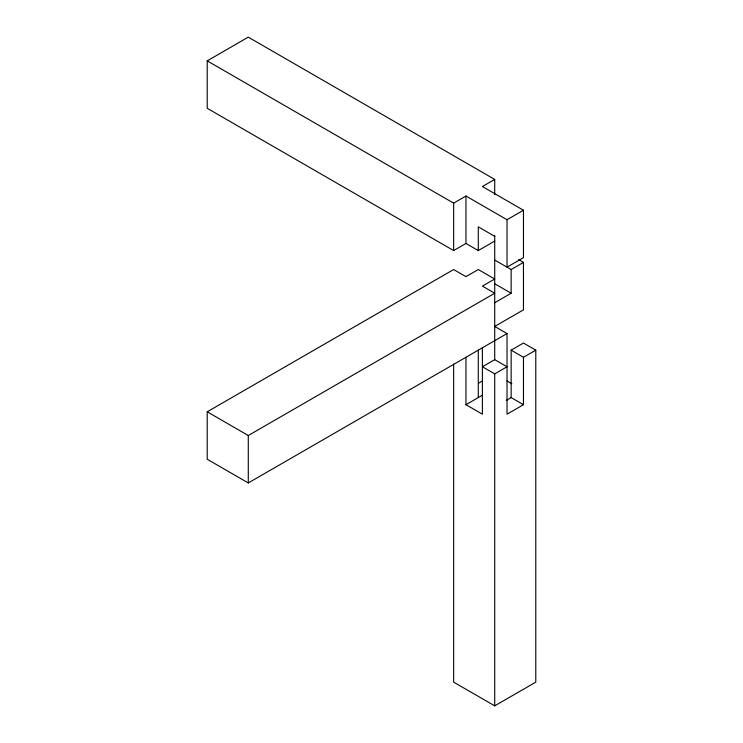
<?xml version="1.0" encoding="UTF-8"?>
<svg xmlns="http://www.w3.org/2000/svg" width="743" height="743" viewBox="0 0 743 743"><rect width="100%" height="100%" fill="white"/><g stroke="black" fill="none" stroke-linecap="round" stroke-linejoin="round"><path stroke-width="1.11" d="M494.717 241.076L478.288 250.567L465.963 243.453L453.648 250.567L207.213 108.292L207.213 60.861L248.283 37.15L494.717 179.425L494.717 194.462M207.213 60.861L453.648 203.136L465.963 196.022L507.032 219.733L523.462 210.25L523.462 257.682L507.032 267.164L507.032 219.733M494.717 179.425L482.393 186.539L523.462 210.25M207.213 411.808L453.648 269.533L465.963 276.647L478.288 269.533L494.717 279.015L482.393 286.129L494.717 293.244L248.283 435.519L207.213 411.808L207.213 459.239L248.283 482.95L507.032 333.561L507.032 414.185L523.462 404.694L523.462 357.272L511.147 350.157L511.147 397.579L523.462 404.694M494.717 260.05L511.147 269.533L523.462 262.418L523.462 309.85L494.411 326.614M494.717 302.735L511.147 293.244L511.147 269.533M511.147 350.157L523.462 343.043L535.787 350.157L535.787 682.139L494.717 705.85L453.648 682.139L453.648 364.042M478.529 383.212L482.393 380.983M494.717 373.868L507.032 366.754L494.717 359.64L482.393 366.754L494.717 373.868L494.717 705.85M523.462 357.272L535.787 350.157M465.963 357.272L465.963 404.694L482.151 395.35M506.308 400.375L511.147 397.579M494.717 236.339L478.288 226.847L478.288 250.567M518.633 259.632L523.462 262.418M494.717 283.761L511.147 293.244M494.717 326.446L507.032 333.561M507.032 380.983L511.871 383.778M465.963 404.694L482.393 414.185L482.393 347.436M494.717 235.429L494.717 359.872M478.288 350.157L478.288 397.579M465.963 196.022L465.963 243.453M453.648 203.136L453.648 250.567M248.283 435.519L248.283 482.95"/></g></svg>
